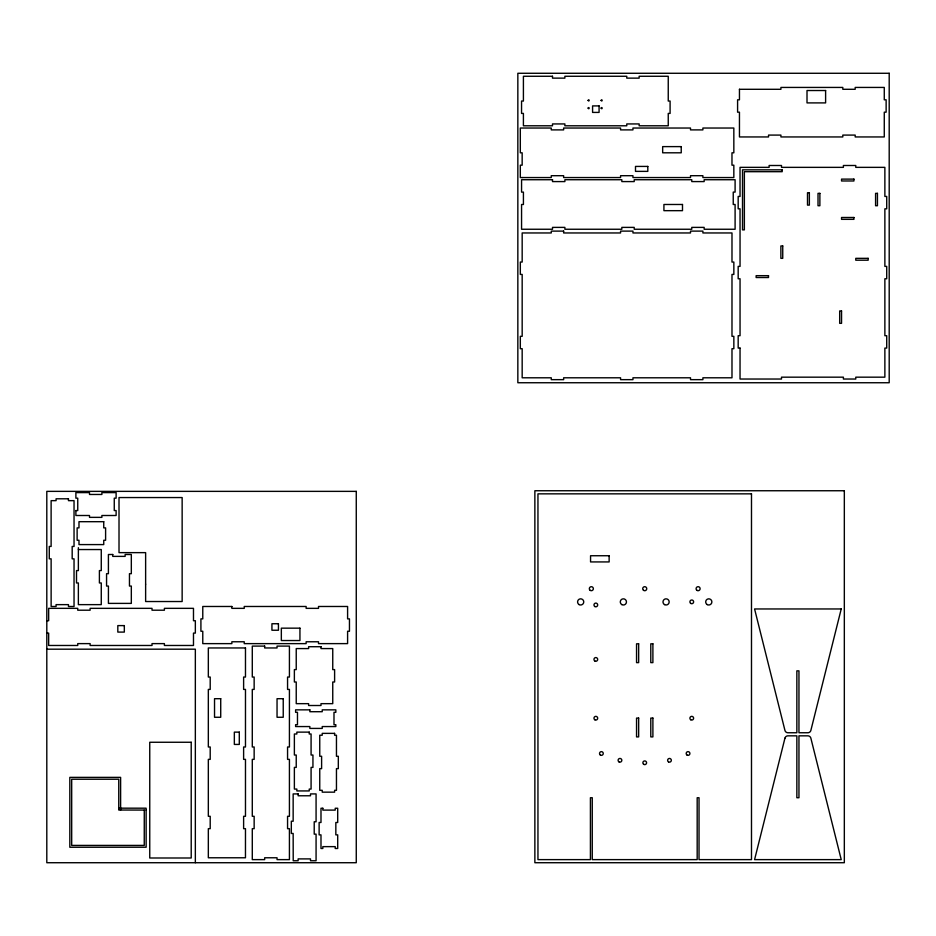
<?xml version="1.0" encoding="UTF-8"?>
<svg xmlns="http://www.w3.org/2000/svg" width="936" height="936" viewBox="0 0 936 936"><rect width="100%" height="100%" fill="white"/><g stroke="black" fill="none" stroke-linecap="round" stroke-linejoin="round"><path stroke-width="1.4" d="M78.367 547.689L78.367 570.586L76.506 570.586L76.506 582.964L78.367 582.964L78.367 604.633L101.263 604.633L101.263 582.964L99.403 582.964L99.403 570.586L101.263 570.586L101.263 549.549L78.402 549.549M46.8 620.72L48.66 620.72L48.66 608.341L77.746 608.341L77.746 610.202L90.125 610.202L90.125 608.341L152.018 608.341L152.018 610.202L164.397 610.202L164.397 608.341L193.483 608.341L193.483 620.72L195.343 620.72L195.343 633.099L193.483 633.099L193.483 645.477L164.397 645.477L164.397 643.617L152.018 643.617L152.018 645.477L90.125 645.477L90.125 643.617L77.746 643.617L77.746 645.477L48.66 645.477L48.66 633.099L46.8 633.099M46.8 649.186L195.343 649.186L195.343 862.723M75.886 510.553L75.886 515.502L89.505 515.502L89.505 517.362L101.884 517.362L101.884 515.502L116.122 515.502L116.122 510.553L114.262 510.553L114.262 498.174L116.122 498.174L116.122 492.605L101.884 492.605L101.884 494.465L89.505 494.465L89.505 492.605L75.886 492.605L75.886 498.174L77.746 498.174L77.746 510.553L75.886 510.553M144.273 810.073L144.249 845.407L71.686 845.407L71.686 779.232L118.755 779.232L118.755 810.026L144.273 810.073M145.63 584.204L145.63 601.532L182.146 601.532L182.146 497.554L119.012 497.554L119.012 552.638L145.63 552.638L145.63 584.204M146.133 810.073L146.145 847.22L69.826 847.255L69.826 777.371L120.615 777.371L120.615 810.026L118.755 808.166L146.11 808.189L146.133 810.073M739.452 89.294L739.452 99.801L737.591 99.801L737.591 112.18L739.452 112.18L739.452 136.948L768.538 136.948L768.538 135.088L780.917 135.088L780.917 136.948L842.809 136.948L842.809 135.088L855.188 135.088L855.188 136.948L884.274 136.948L884.274 112.18L886.135 112.18L886.135 99.801L884.274 99.801L884.274 87.434L855.188 87.434L855.188 89.294L842.809 89.294L842.809 87.434L780.917 87.434L780.917 89.294L739.452 89.294M740.048 348.087L740.037 379.033L781.501 379.033L781.501 377.173L843.394 377.173L843.394 379.033L855.773 379.033L855.773 377.173L884.871 377.173L884.871 348.087L886.72 348.087L886.72 335.708L884.871 335.708L884.871 278.764L886.72 278.764L886.72 266.386L884.871 266.386L884.871 208.822L886.72 208.822L886.72 196.443L884.871 196.443L884.871 167.357L855.773 167.357L855.773 165.496L843.394 165.496L843.394 167.357L781.501 167.357L781.501 165.496L769.123 165.496L769.123 167.357L740.037 167.357L740.048 196.443L738.176 196.443L738.176 208.822L740.048 208.822L740.048 266.386L738.176 266.386L738.176 278.764L740.048 278.764L740.048 335.708L738.176 335.708L738.176 348.087L740.048 348.087M588.089 100.409C589.317 102.574 589.645 98.292 588.089 100.409M588.089 108.143C589.341 110.249 589.61 106.166 588.112 108.026M601.087 100.409C602.351 102.574 602.562 98.292 601.087 100.409M601.087 108.143C602.41 110.214 602.562 106.189 601.111 108.026M784.941 738.188L754.58 859.622L841.23 859.622L810.868 738.188A3.1 3.1 0 0 0 807.873 735.836L798.958 735.836L798.958 797.729L796.852 797.729L796.852 735.836L787.948 735.836A3.1 3.1 0 0 0 784.941 738.188M841.23 608.962L810.868 730.408A3.1 3.1 0 0 1 807.873 732.748L798.958 732.748L798.958 670.855L796.852 670.855L796.852 732.748L787.948 732.748A3.1 3.1 0 0 1 784.941 730.408L754.58 608.962L841.23 608.962M522.159 177.559L520.311 177.559L520.311 165.181L522.159 165.181L522.159 152.802L520.311 152.802L520.311 128.033L551.257 128.033L551.257 129.893L563.636 129.893L563.636 128.033L620.568 128.033L620.568 129.893L632.947 129.893L632.947 128.033L690.511 128.033L690.511 129.893L702.889 129.893L702.889 128.033L733.836 128.033L733.836 152.802L731.975 152.802L731.975 165.181L733.836 165.181L733.836 177.559L702.889 177.559L702.889 175.699L690.511 175.699L690.511 177.559L632.947 177.559L632.947 175.699L620.568 175.699L620.568 177.559L563.636 177.559L563.636 175.699L551.257 175.699L551.257 177.559L522.159 177.559M889.2 73.277L517.842 73.277L517.842 382.742L889.2 382.742L889.2 73.277M552.497 76.272L523.411 76.272L523.411 101.041L521.551 101.041L521.551 113.42L523.411 113.42L523.411 125.787L552.497 125.787L552.497 123.938L564.876 123.938L564.876 125.798L626.769 125.787L626.769 123.938L639.148 123.938L639.148 125.787L668.245 125.787L668.245 113.42L670.094 113.42L670.094 101.041L668.245 101.041L668.245 76.272L639.148 76.272L639.148 78.133L626.769 78.133L626.769 76.272L564.876 76.272L564.876 78.133L552.497 78.133L552.497 76.272M825.61 90.523L807.007 90.523L807.007 102.901L825.61 102.901L825.61 90.523M599.075 105.908L592.582 105.908L592.582 112.414L599.075 112.414L599.075 105.908M681.232 146.613L662.665 146.613L662.665 152.802L681.232 152.802L681.232 146.613M647.806 166.421L635.497 166.421L635.497 171.37L647.806 171.37L647.806 166.421M782.203 169.837L742.517 169.837L742.517 229.87L744.366 229.87L744.366 171.686L782.203 171.686L782.203 169.837M853.924 179.115L841.546 179.115L841.546 180.976L853.924 180.976L853.924 179.115M552.509 179.724L521.563 179.724L521.563 192.114L523.423 192.114L523.423 204.493L521.563 204.493L521.563 229.25L552.509 229.25L552.509 227.389L564.888 227.389L564.888 229.25L621.832 229.25L621.832 227.389L634.21 227.389L634.21 229.25L691.774 229.25L691.774 227.389L704.153 227.389L704.153 229.25L735.099 229.25L735.099 204.481L733.239 204.481L733.239 192.102L735.099 192.102L735.099 179.724L704.153 179.724L704.153 181.584L691.774 181.584L691.774 179.724L634.21 179.724L634.21 181.584L621.832 181.584L621.832 179.724L564.888 179.724L564.888 181.584L552.509 181.584L552.509 179.724M809.359 192.734L807.499 192.734L807.499 205.113L809.359 205.113L809.359 192.734M819.877 193.354L818.017 193.354L818.017 205.733L819.877 205.733L819.877 193.354M877.442 193.354L875.581 193.354L875.581 205.733L877.442 205.733L877.442 193.354M682.496 204.481L663.917 204.481L663.917 210.67L682.496 210.67L682.496 204.481M853.924 217.491L841.546 217.491L841.546 219.34L853.924 219.34L853.924 217.491M563.647 231.11L551.269 231.11L551.269 232.959L522.171 232.959L522.171 262.057L520.322 262.057L520.322 274.423L522.171 274.423L522.171 336.328L520.322 336.328L520.322 348.695L522.171 348.695L522.171 377.793L551.269 377.793L551.269 379.653L563.647 379.653L563.647 377.793L620.58 377.793L620.58 379.653L632.958 379.653L632.958 377.793L690.522 377.793L690.522 379.653L702.901 379.653L702.901 377.793L731.987 377.793L731.987 348.695L733.847 348.695L733.847 336.328L731.987 336.328L731.987 274.423L733.847 274.423L733.847 262.057L731.987 262.057L731.987 232.959L702.901 232.959L702.901 231.11L690.522 231.11L690.522 232.959L632.958 232.959L632.958 231.11L620.58 231.11L620.58 232.959L563.647 232.959L563.647 231.11M782.742 245.957L780.881 245.957L780.881 258.336L782.742 258.336L782.742 245.957M868.152 258.336L855.773 258.336L855.773 260.196L868.152 260.196L868.152 258.336M768.503 275.675L756.136 275.675L756.136 277.524L768.503 277.524L768.503 275.675M841.546 310.951L839.686 310.951L839.686 323.329L841.546 323.329L841.546 310.951M844.33 490.745L534.865 490.745L534.865 862.723L844.33 862.723L844.33 490.745M356.265 491.365L46.8 491.365L46.8 862.723L356.265 862.723L356.265 491.365M751.491 493.845L537.954 493.845L537.954 859.622L590.417 859.622L590.417 797.729L592.266 797.729L592.266 859.622L697.18 859.622L697.18 797.741L699.028 797.741L699.028 859.622L751.491 859.622L751.491 493.845M68.457 498.794L56.078 498.794L56.078 500.655L51.117 500.655L51.117 546.448L49.28 546.448L49.28 558.827L51.129 558.827L51.129 606.493L56.078 606.493L56.078 604.633L68.457 604.633L68.457 606.493L74.038 606.493L74.038 558.827L72.177 558.827L72.177 546.448L74.038 546.448L74.038 500.655L68.457 500.655L68.457 498.794M103.744 521.691L78.987 521.691L78.987 527.881L77.126 527.881L77.126 540.259L78.987 540.259L78.987 544.588L103.744 544.588L103.744 540.259L105.604 540.259L105.604 527.881L103.744 527.881L103.744 521.691M112.753 554.498L108.412 554.498L108.412 573.686L106.564 573.686L106.564 586.065L108.424 586.065L108.424 603.392L131.321 603.392L131.321 586.065L129.46 586.065L129.46 573.686L131.321 573.686L131.321 554.498L125.132 554.498L125.132 556.382L112.753 556.382L112.753 554.498M609.137 555.738L590.558 555.738L590.558 561.928L609.137 561.928L609.137 555.738M231.859 606.481L202.773 606.481L202.773 618.871L200.912 618.871L200.912 631.25L202.773 631.25L202.773 643.629L231.859 643.629L231.859 641.768L244.237 641.768L244.237 643.629L306.13 643.629L306.13 641.768L318.509 641.768L318.509 643.629L347.595 643.617L347.595 631.25L349.456 631.25L349.456 618.871L347.595 618.871L347.595 606.481L318.509 606.481L318.509 608.353L306.13 608.353L306.13 606.481L244.237 606.481L244.237 608.353L231.859 608.353L231.859 606.481M278.437 623.739L271.931 623.739L271.931 630.244L278.437 630.244L278.437 623.739M124.324 625.599L117.819 625.599L117.819 632.092L124.324 632.092L124.324 625.599M299.941 628.161L281.338 628.161L281.338 640.54L299.941 640.54L299.941 628.161M638.656 643.816L636.55 643.816L636.55 662.63L638.656 662.63L638.656 643.816M652.895 643.816L650.789 643.816L650.789 662.63L652.895 662.63L652.895 643.816M264.666 646.097L252.287 646.097L252.287 677.044L254.147 677.044L254.147 689.423L252.287 689.423L252.287 746.986L254.147 746.986L254.147 759.365L252.287 759.365L252.287 816.297L254.147 816.297L254.147 828.676L252.287 828.676L252.287 859.622L264.666 859.622L264.666 857.774L277.044 857.774L277.044 859.622L289.423 859.622L289.423 828.676L287.563 828.676L287.563 816.297L289.423 816.297L289.423 759.365L287.563 759.365L287.563 746.986L289.423 746.986L289.423 689.423L287.563 689.423L287.563 677.044L289.423 677.044L289.423 646.097L277.044 646.097L277.044 647.958L264.666 647.958L264.666 646.097M320.99 646.717L308.611 646.717L308.611 648.578L296.232 648.578L296.232 669.614L294.372 669.614L294.372 681.993L296.232 681.993L296.232 703.661L308.611 703.661L308.611 705.51L320.99 705.51L320.99 703.661L332.748 703.661L332.748 681.993L334.608 681.993L334.608 669.614L332.748 669.614L332.748 648.578L320.99 648.578L320.99 646.717M245.478 647.958L208.33 647.958L208.33 677.044L210.202 677.044L210.202 689.423L208.33 689.423L208.33 746.986L210.202 746.986L210.202 759.365L208.33 759.365L208.33 816.297L210.202 816.297L210.202 828.676L208.33 828.676L208.33 857.774L245.466 857.774L245.478 828.676L243.617 828.676L243.617 816.297L245.478 816.297L245.478 759.365L243.617 759.365L243.617 746.986L245.478 746.986L245.478 689.423L243.617 689.423L243.617 677.044L245.478 677.044L245.478 647.958M220.72 698.701L214.531 698.701L214.531 717.268L220.72 717.268L220.72 698.701M283.234 698.701L277.044 698.701L277.044 717.268L283.234 717.268L283.234 698.701M309.851 709.851L295.612 709.851L295.612 712.319L297.472 712.319L297.472 724.698L295.612 724.698L295.612 726.558L309.851 726.558L309.851 728.419L322.23 728.419L322.23 726.558L335.837 726.558L335.837 724.698L333.988 724.698L333.988 712.319L335.837 712.319L335.837 709.851L322.23 709.851L322.23 711.711L309.851 711.711L309.851 709.851M638.656 718.087L636.55 718.087L636.55 736.901L638.656 736.901L638.656 718.087M652.895 718.087L650.789 718.087L650.789 736.901L652.895 736.901L652.895 718.087M239.288 732.127L234.339 732.127L234.339 744.436L239.288 744.436L239.288 732.127M309.231 732.127L296.852 732.127L296.852 733.988L294.372 733.988L294.372 755.024L296.232 755.024L296.232 767.403L294.372 767.403L294.372 789.071L296.852 789.071L296.852 790.932L309.231 790.932L309.231 789.071L311.08 789.071L311.08 767.403L312.94 767.403L312.94 755.024L311.08 755.024L311.08 733.988L309.231 733.988L309.231 732.127M334.608 733.368L322.23 733.368L322.23 735.228L319.749 735.228L319.749 756.265L321.61 756.265L321.61 768.643L319.749 768.643L319.749 790.312L322.23 790.312L322.23 792.16L334.608 792.16L334.608 790.312L336.457 790.312L336.457 768.643L338.317 768.643L338.317 756.265L336.457 756.265L336.457 735.228L334.608 735.228L334.608 733.368M191.213 742.26L149.748 742.26L149.748 857.996L191.213 857.996L191.213 742.26M298.128 793.915L293.155 793.915L293.155 821.223L291.318 821.223L291.318 833.449L293.155 833.449L293.214 860.757L298.128 860.757L298.128 858.897L310.506 858.897L310.506 860.757L316.075 860.757L316.075 834.14L314.215 834.14L314.215 821.761L316.075 821.761L316.075 793.915L310.506 793.915L310.506 795.775L298.128 795.775L298.128 793.915M322.838 808.259L320.99 808.259L320.99 822.487L319.129 822.487L319.129 834.865L320.99 834.865L320.99 848.484L322.838 848.484L322.838 846.635L335.217 846.635L335.217 848.484L337.697 848.484L337.697 834.865L335.837 834.865L335.837 822.487L337.697 822.487L337.697 808.259L335.217 808.259L335.217 810.108L322.838 810.108L322.838 808.259M697.098 590.44A2.012 2.012 0 0 0 700.116 588.697A2.012 2.012 0 0 0 697.098 586.954A2.012 2.012 0 0 0 697.098 590.44M643.558 590.347A2.012 2.012 0 0 0 646.729 588.884A2.012 2.012 0 0 0 643.874 586.872A2.012 2.012 0 0 0 643.558 590.347M590.183 590.347A2.012 2.012 0 0 0 593.342 588.884A2.012 2.012 0 0 0 590.499 586.872A2.012 2.012 0 0 0 590.183 590.347M579.115 604.597A3.1 3.1 0 0 0 583.76 601.918A3.1 3.1 0 0 0 579.115 599.239A3.1 3.1 0 0 0 579.115 604.597M621.82 604.597A3.1 3.1 0 0 0 626.465 601.918A3.1 3.1 0 0 0 621.82 599.239A3.1 3.1 0 0 0 621.82 604.597M664.525 604.597A3.1 3.1 0 0 0 669.17 601.918A3.1 3.1 0 0 0 664.525 599.239A3.1 3.1 0 0 0 664.525 604.597M707.23 604.597A3.1 3.1 0 0 0 711.875 601.918A3.1 3.1 0 0 0 707.23 599.239A3.1 3.1 0 0 0 707.23 604.597M690.791 603.439A1.86 1.86 0 0 0 693.623 601.895A1.86 1.86 0 0 0 690.873 600.222A1.86 1.86 0 0 0 690.791 603.439M594.875 606.54A1.86 1.86 0 0 0 597.683 604.972A1.86 1.86 0 0 0 594.922 603.322A1.86 1.86 0 0 0 594.875 606.54M594.886 661.015A1.86 1.86 0 0 0 597.683 659.424A1.86 1.86 0 0 0 594.91 657.797A1.86 1.86 0 0 0 594.886 661.015M690.698 719.737A1.86 1.86 0 0 0 693.611 718.368A1.86 1.86 0 0 0 690.967 716.531A1.86 1.86 0 0 0 690.698 719.737M594.886 719.807A1.86 1.86 0 0 0 597.683 718.228A1.86 1.86 0 0 0 594.91 716.59A1.86 1.86 0 0 0 594.886 719.807M600.362 755.036A1.86 1.86 0 0 0 603.252 753.609A1.86 1.86 0 0 0 600.584 751.819A1.86 1.86 0 0 0 600.362 755.036M618.988 761.881A1.86 1.86 0 0 0 621.82 760.348A1.86 1.86 0 0 0 619.082 758.663A1.86 1.86 0 0 0 618.988 761.881M643.722 764.338A1.86 1.86 0 0 0 646.577 762.852A1.86 1.86 0 0 0 643.863 761.132A1.86 1.86 0 0 0 643.722 764.338M668.526 761.892A1.86 1.86 0 0 0 671.334 760.324A1.86 1.86 0 0 0 668.573 758.675A1.86 1.86 0 0 0 668.526 761.892M686.989 755.013A1.86 1.86 0 0 0 689.902 753.644A1.86 1.86 0 0 0 687.258 751.807A1.86 1.86 0 0 0 686.989 755.013"/></g></svg>
